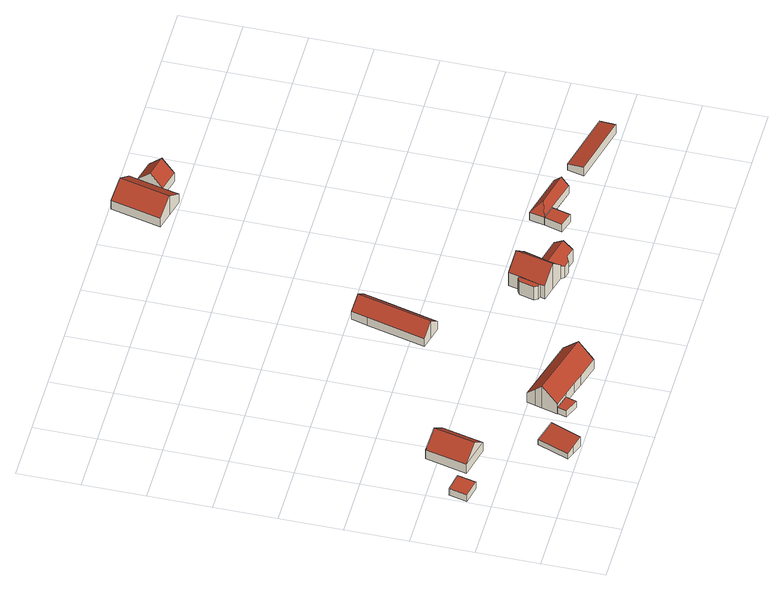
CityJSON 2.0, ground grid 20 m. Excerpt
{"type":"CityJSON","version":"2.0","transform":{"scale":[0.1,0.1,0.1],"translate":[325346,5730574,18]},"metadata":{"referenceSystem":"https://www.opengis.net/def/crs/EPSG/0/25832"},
"CityObjects":{
"building1":{"type":"Building","attributes":{"Geometrietyp2DReferenz":"3000","Gemeindeschluessel":"05170048","function":"31001_2463","roofType":"1000","measuredHeight":2.8},"address":[{"country":"Germany","locality":"Wesel","thoroughfareNumber":"4","thoroughfareName":"Vahnum"}],"geometry":[{"type":"Solid","lod":"2","boundaries":[[[[0,1,2,3]],[[4,5,1,0]],[[6,7,5,4]],[[3,2,7,6]],[[4,0,3,6]],[[1,5,7,2]]]],"semantics":{"surfaces":[{"type":"WallSurface"},{"type":"RoofSurface"},{"type":"GroundSurface"}],"values":[[0,0,0,0,1,2]]}}]},
"building2":{"type":"Building","attributes":{"Geometrietyp2DReferenz":"3000","Gemeindeschluessel":"05170048","function":"31001_1010","roofType":"3100","measuredHeight":8.08},"address":[{"country":"Germany","locality":"Wesel","thoroughfareNumber":"4","thoroughfareName":"Vahnum"}],"geometry":[{"type":"Solid","lod":"2","boundaries":[[[[8,9,10,11]],[[12,13,9,8]],[[14,15,13,12]],[[11,10,15,14]],[[8,16,12]],[[14,17,11]],[[11,17,16,8]],[[12,16,17,14]],[[9,13,15,10]]]],"semantics":{"surfaces":[{"type":"WallSurface"},{"type":"RoofSurface"},{"type":"GroundSurface"}],"values":[[0,0,0,0,0,0,1,1,2]]}}]},
"building3":{"type":"Building","attributes":{"Geometrietyp2DReferenz":"3000","Gemeindeschluessel":"05170048","function":"31001_2720","roofType":"2100","measuredHeight":3.95},"address":[{"country":"Germany","locality":"Wesel","thoroughfareNumber":"3","thoroughfareName":"Vahnum"}],"geometry":[{"type":"Solid","lod":"2","boundaries":[[[[18,19,20,21]],[[22,23,19,18]],[[24,25,23,22]],[[26,27,25,24]],[[21,20,27,26]],[[24,22,18,21,26]],[[19,23,25,27,20]]]],"semantics":{"surfaces":[{"type":"WallSurface"},{"type":"RoofSurface"},{"type":"GroundSurface"}],"values":[[0,0,0,0,0,1,2]]}}]},
"building4":{"type":"Building","attributes":{"Geometrietyp2DReferenz":"3000","Gemeindeschluessel":"05170048","function":"31001_2463","roofType":"1000","measuredHeight":2.56},"address":[{"country":"Germany","locality":"Wesel","thoroughfareNumber":"3","thoroughfareName":"Vahnum"}],"geometry":[{"type":"Solid","lod":"2","boundaries":[[[[28,29,30,31]],[[32,33,29,28]],[[34,35,33,32]],[[31,30,35,34]],[[32,28,31,34]],[[29,33,35,30]]]],"semantics":{"surfaces":[{"type":"WallSurface"},{"type":"RoofSurface"},{"type":"GroundSurface"}],"values":[[0,0,0,0,1,2]]}}]},
"building5":{"type":"Building","attributes":{"Geometrietyp2DReferenz":"3000","Gemeindeschluessel":"05170048","function":"31001_1210","roofType":"3100","measuredHeight":8.76},"address":[{"country":"Germany","locality":"Wesel","thoroughfareNumber":"3","thoroughfareName":"Vahnum"}],"geometry":[{"type":"Solid","lod":"2","boundaries":[[[[36,37,38,39]],[[40,41,37,36]],[[42,43,41,40]],[[44,45,43,42]],[[46,47,45,44]],[[48,49,47,46]],[[50,51,49,48]],[[52,53,51,50]],[[54,55,53,52]],[[39,38,55,54]],[[40,36,39,54,52,50,42]],[[48,46,44,42,50]],[[37,41,43,45,47,49,51,53,55,38]]]],"semantics":{"surfaces":[{"type":"WallSurface"},{"type":"RoofSurface"},{"type":"GroundSurface"}],"values":[[0,0,0,0,0,0,0,0,0,0,1,1,2]]}}]},
"building6":{"type":"Building","attributes":{"name":"Treudtekath","Geometrietyp2DReferenz":"3000","Gemeindeschluessel":"05170048","function":"31001_1010","roofType":"3100","measuredHeight":6.83},"address":[{"country":"Germany","locality":"Wesel","thoroughfareNumber":"6","thoroughfareName":"Vahnum"}],"geometry":[{"type":"Solid","lod":"2","boundaries":[[[[56,57,58,59]],[[60,61,57,56]],[[62,63,61,60]],[[64,65,63,62]],[[66,67,65,64]],[[68,69,67,66]],[[70,71,69,68]],[[59,58,71,70]],[[64,62,60,56,66]],[[59,70,68,66,56]],[[57,61,63,65,67,69,71,58]]]],"semantics":{"surfaces":[{"type":"WallSurface"},{"type":"RoofSurface"},{"type":"GroundSurface"}],"values":[[0,0,0,0,0,0,0,0,1,1,2]]}}]},
"building7":{"type":"Building","attributes":{"Gemeindeschluessel":"05170048","Geometrietyp2DReferenz":"3000","function":"31001_1210"},"address":[{"country":"Germany","locality":"Wesel","thoroughfareNumber":"5","thoroughfareName":"Vahnum"}],"children":["building7-1","building7-2","building7-3"]},
"building7-1":{"type":"BuildingPart","attributes":{"roofType":"3100","measuredHeight":10.24},"parents":["building7"],"geometry":[{"type":"MultiSurface","lod":"2","boundaries":[[[72,73,74,75]],[[76,77,73,72]],[[78,79,80,81]],[[82,83,79,78]],[[84,85,83,82]],[[86,87,88,89]],[[75,74,87,86]],[[86,89,84,82,78,75]],[[81,90,76,72,75,78]],[[73,77,91,80,79,83,85,88,87,74]],[[90,91,77,76]],[[81,92,90]],[[80,91,90,92]],[[89,88,85,84]]],"semantics":{"surfaces":[{"type":"WallSurface"},{"type":"RoofSurface"},{"type":"GroundSurface"},{"type":"ClosureSurface"}],"values":[0,0,0,0,0,0,0,1,1,2,3,0,3,3]}}]},
"building7-2":{"type":"BuildingPart","attributes":{"roofType":"5000","measuredHeight":7.48},"parents":["building7"],"geometry":[{"type":"Solid","lod":"2","boundaries":[[[[93,94,95,96]],[[97,98,94,93]],[[92,80,98,97]],[[99,100,77,76]],[[101,102,100,99]],[[103,104,102,101]],[[96,95,104,103]],[[101,99,76,105]],[[76,90,105]],[[90,92,97,93,96,103,101,105]],[[94,98,80,91,77,100,102,104,95]],[[92,90,91,80]],[[76,77,91,90]]]],"semantics":{"surfaces":[{"type":"WallSurface"},{"type":"RoofSurface"},{"type":"GroundSurface"},{"type":"ClosureSurface"}],"values":[[0,0,0,0,0,0,0,1,1,1,2,3,3]]}}]},
"building7-3":{"type":"BuildingPart","attributes":{"roofType":"1000","measuredHeight":5.28},"parents":["building7"],"geometry":[{"type":"Solid","lod":"2","boundaries":[[[[106,107,85,84]],[[108,109,107,106]],[[110,111,109,108]],[[112,113,111,110]],[[89,88,113,112]],[[112,110,108,106,84,89]],[[107,109,111,113,88,85]],[[84,85,88,89]]]],"semantics":{"surfaces":[{"type":"WallSurface"},{"type":"RoofSurface"},{"type":"GroundSurface"},{"type":"ClosureSurface"}],"values":[[0,0,0,0,0,1,2,3]]}}]},
"building8":{"type":"Building","attributes":{"Gemeindeschluessel":"05170048","Geometrietyp2DReferenz":"3000","function":"31001_2720"},"address":[{"country":"Germany","locality":"Wesel","thoroughfareNumber":"5","thoroughfareName":"Vahnum"}],"children":["building8-1","building8-2"]},
"building8-1":{"type":"BuildingPart","attributes":{"roofType":"5000","measuredHeight":5.66},"parents":["building8"],"geometry":[{"type":"MultiSurface","lod":"2","boundaries":[[[114,115,116,117]],[[118,119,115,114]],[[120,121,119,118]],[[117,122,114]],[[118,123,120]],[[120,123,122,117]],[[114,122,123,118]],[[116,115,119,121]],[[120,124,125,121]],[[124,117,116,125]]],"semantics":{"surfaces":[{"type":"WallSurface"},{"type":"RoofSurface"},{"type":"GroundSurface"},{"type":"ClosureSurface"}],"values":[0,0,0,1,0,1,1,2,0,3]}}]},
"building8-2":{"type":"BuildingPart","attributes":{"roofType":"1000","measuredHeight":3.17},"parents":["building8"],"geometry":[{"type":"Solid","lod":"2","boundaries":[[[[126,127,125,124]],[[128,129,127,126]],[[117,116,129,128]],[[128,126,124,117]],[[127,129,116,125]],[[117,124,125,116]]]],"semantics":{"surfaces":[{"type":"WallSurface"},{"type":"RoofSurface"},{"type":"GroundSurface"},{"type":"ClosureSurface"}],"values":[[0,0,0,1,2,3]]}}]},
"building9":{"type":"Building","attributes":{"Geometrietyp2DReferenz":"3000","Gemeindeschluessel":"05170048","function":"31001_1010","roofType":"3100","measuredHeight":7.88},"address":[{"country":"Germany","locality":"Wesel","thoroughfareNumber":"7","thoroughfareName":"Vahnum"}],"geometry":[{"type":"Solid","lod":"2","boundaries":[[[[130,131,132,133]],[[134,135,131,130]],[[136,137,135,134]],[[138,139,137,136]],[[140,141,139,138]],[[142,143,141,140]],[[144,145,143,142]],[[133,132,145,144]],[[144,142,140,138,136,133]],[[134,130,133,136]],[[131,135,137,139,141,143,145,132]]]],"semantics":{"surfaces":[{"type":"WallSurface"},{"type":"RoofSurface"},{"type":"GroundSurface"}],"values":[[0,0,0,0,0,0,0,0,1,1,2]]}}]},
"building10":{"type":"Building","attributes":{"Geometrietyp2DReferenz":"3000","Gemeindeschluessel":"05170048","function":"31001_1010","roofType":"3100","measuredHeight":7.66},"address":[{"country":"Germany","locality":"Wesel","thoroughfareNumber":"7a","thoroughfareName":"Vahnum"}],"geometry":[{"type":"Solid","lod":"2","boundaries":[[[[146,147,148,140]],[[149,150,147,146]],[[142,151,150,149]],[[140,148,151,142]],[[146,152,149]],[[142,153,140]],[[140,153,152,146]],[[149,152,153,142]],[[147,150,151,148]]]],"semantics":{"surfaces":[{"type":"WallSurface"},{"type":"RoofSurface"},{"type":"GroundSurface"}],"values":[[0,0,0,0,0,0,1,1,2]]}}]},
"building11":{"type":"Building","attributes":{"Geometrietyp2DReferenz":"3000","Gemeindeschluessel":"05170048","function":"31001_2720","roofType":"2100","measuredHeight":3.52},"address":[{"country":"Germany","locality":"Wesel","thoroughfareNumber":"5","thoroughfareName":"Vahnum"}],"geometry":[{"type":"Solid","lod":"2","boundaries":[[[[154,155,156,157]],[[158,159,155,154]],[[160,161,159,158]],[[157,156,161,160]],[[158,154,157,160]],[[155,159,161,156]]]],"semantics":{"surfaces":[{"type":"WallSurface"},{"type":"RoofSurface"},{"type":"GroundSurface"}],"values":[[0,0,0,0,1,2]]}}]}
},
"vertices":[
[79,323,30],[79,323,2],[20,334,2],[20,334,30],[65,264,30],[65,264,2],[6,276,30],[6,276,2],
[223,281,40],[223,281,4],[254,412,4],[254,412,40],[120,306,40],[120,306,4],[151,438,40],[151,438,4],[171,293,85],[203,425,85],
[249,28,26],[249,28,5],[274,20,5],[274,20,33],[288,129,26],[288,129,5],[349,103,44],[349,103,5],[310,5,44],[310,5,5],
[478,91,31],[478,91,6],[428,105,6],[428,105,31],[467,56,31],[467,56,6],[420,75,31],[420,75,6],
[478,91,42],[478,91,5],[526,78,5],[526,78,42],[428,105,43],[428,105,5],[441,155,93],[441,155,5],[447,176,72],[447,176,5],[455,205,43],[455,205,5],[666,146,43],[666,146,5],[653,96,93],[653,96,5],[639,46,43],[639,46,5],[564,67,42],[564,67,5],
[650,545,75],[650,545,6],[690,535,6],[690,535,38],[609,555,38],[609,555,6],[657,740,38],[657,740,6],[671,793,38],[671,793,6],[711,783,75],[711,783,6],[752,774,38],[752,774,6],[738,721,38],[738,721,6],
[1021,352,56],[1021,352,3],[972,365,3],[972,365,105],[1006,294,56],[1006,294,3],[943,246,105],[943,246,3],[988,234,3],[988,234,59],[894,258,56],[894,258,3],[898,274,56],[898,274,3],[924,377,56],[924,377,3],[915,341,3],[915,341,56],[991,233,56],[991,233,3],[988,234,56],
[1017,217,49],[1017,217,3],[1030,224,3],[1030,224,56],[996,222,49],[996,222,3],[1080,276,56],[1080,276,3],[1072,246,78],[1072,246,3],[1065,215,56],[1065,215,3],[977,269,78],
[890,276,56],[890,276,3],[883,288,56],[883,288,3],[895,335,56],[895,335,3],[907,343,56],[907,343,3],
[1208,382,35],[1208,382,4],[1196,334,4],[1196,334,35],[1356,344,35],[1356,344,4],[1344,296,35],[1344,296,4],[1240,348,60],[1350,320,60],[1243,322,35],[1243,322,4],
[1228,263,35],[1228,263,4],[1181,276,35],[1181,276,4],
[913,1434,43],[913,1434,7],[970,1420,7],[970,1420,85],[952,1595,43],[952,1595,7],[1009,1581,85],[1009,1581,7],[1066,1567,43],[1066,1567,7],[1060,1540,43],[1060,1540,7],[1039,1457,43],[1039,1457,7],[1027,1406,43],[1027,1406,7],
[1130,1522,43],[1130,1522,9],[1060,1540,9],[1110,1440,43],[1110,1440,9],[1039,1457,9],[1120,1481,85],[1049,1498,85],
[1627,222,38],[1627,222,2],[1640,275,2],[1640,275,28],[1428,271,38],[1428,271,2],[1441,324,28],[1441,324,2]
]}
